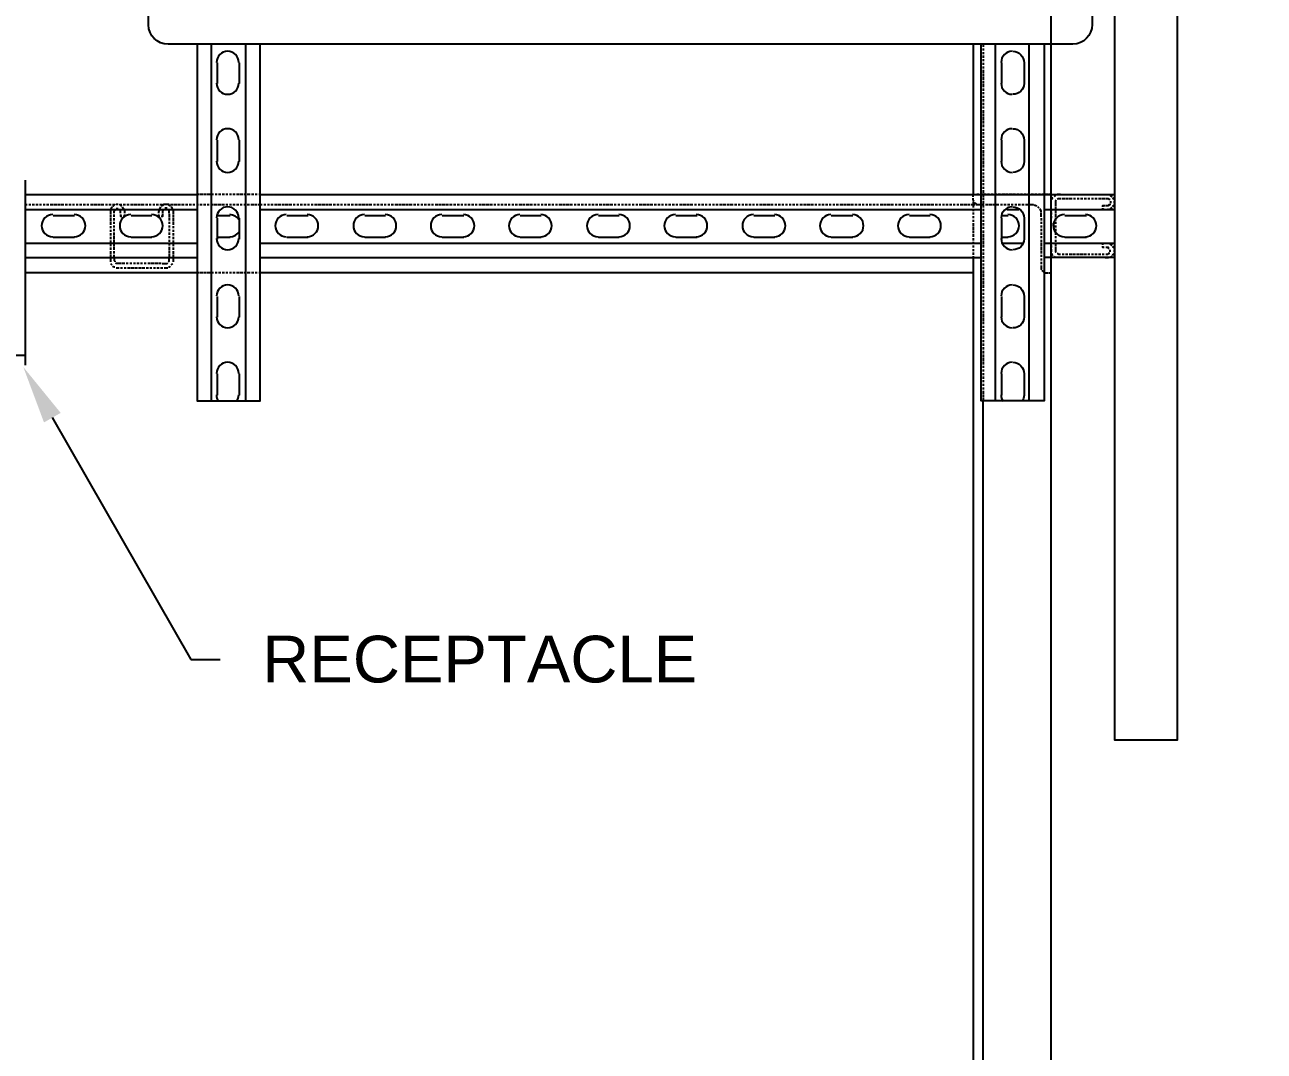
# Model space of a CAD drawing. Header units: feet. Extents: x -4 to 2246, y -9 to 1440.
# Drawn here: x 2066.517 to 2071.13, y 1379.759 to 1383.58 of the extents above; entities that cross this region are included whole.
import ezdxf
from ezdxf import colors
from ezdxf.entities.mleader import LeaderData, LeaderLine
from ezdxf.math import Vec2, Vec3

# ---------------------------------------------------------------- set-up
doc = ezdxf.new("R2010")
doc.units = ezdxf.units.FT
doc.header["$MEASUREMENT"] = 0
for name, color, linetype in [('G-ANNO-TEXT', 1, 'Continuous'), ('PDF8_LP_OBJ-Hidden', 7, 'Continuous'), ('PDF8_LP_OBJ-Misc', 7, 'Continuous')]:
    doc.layers.add(name, color=color, linetype=linetype)
doc.styles.add('NEI-A', font='arial.ttf')

# ---------------------------------------------------------------- blocks, each defined once
blk = doc.blocks.new('Equipment Callout Arrowhead .75')
at = {"color": 0}
blk.add_ellipse((-0.248, 0), major_axis=(0.743, 0), ratio=0.350959, start_param=-0.80282, end_param=3.944413, dxfattribs=at)

msp = doc.modelspace()

# ---------------------------------------------------------------- linework, layer by layer
at = {"layer": 'PDF8_LP_OBJ-Hidden', "lineweight": 25}
for points in [[(2070.084487, 1383.508006), (2070.084487, 1383.497338)], [(2070.084487, 1383.492003), (2070.084487, 1383.484002)], [(2070.084487, 1383.478668), (2070.084487, 1383.470666)], [(2070.084487, 1383.465332), (2070.084487, 1383.45733)], [(2070.084487, 1383.451996), (2070.084487, 1383.443994)], [(2070.084487, 1383.43866), (2070.084487, 1383.430659)], [(2070.084487, 1383.425324), (2070.084487, 1383.417323)], [(2070.084487, 1383.411988), (2070.084487, 1383.40132)], [(2070.084487, 1383.398653), (2070.084487, 1383.387984)], [(2070.084487, 1383.385317), (2070.084487, 1383.374648)], [(2070.084487, 1383.371981), (2070.084487, 1383.361312)], [(2070.084487, 1383.358645), (2070.084487, 1383.347977)], [(2070.084487, 1383.342642), (2070.084487, 1383.334641)], [(2070.084487, 1383.329306), (2070.084487, 1383.321305)], [(2070.084487, 1383.315971), (2070.084487, 1383.307969)], [(2070.084487, 1383.302635), (2070.084487, 1383.294633)], [(2070.084487, 1383.289299), (2070.084487, 1383.281297)], [(2070.084487, 1383.275963), (2070.084487, 1383.267962)], [(2070.084487, 1383.262627), (2070.084487, 1383.251959)], [(2070.084487, 1383.249292), (2070.084487, 1383.238623)], [(2070.084487, 1383.235956), (2070.084487, 1383.225287)], [(2070.084487, 1383.22262), (2070.084487, 1383.211951)], [(2070.084487, 1383.209284), (2070.084487, 1383.198615)], [(2070.084487, 1383.193281), (2070.084487, 1383.18528)], [(2070.084487, 1383.179945), (2070.084487, 1383.171944)], [(2070.084487, 1383.166609), (2070.084487, 1383.158608)], [(2070.084487, 1383.153274), (2070.084487, 1383.145272)], [(2070.084487, 1383.139938), (2070.084487, 1383.131936)], [(2070.084487, 1383.126602), (2070.084487, 1383.118601)], [(2070.084487, 1383.113266), (2070.084487, 1383.102598)], [(2070.084487, 1383.09993), (2070.084487, 1383.089262)], [(2070.084487, 1383.086595), (2070.084487, 1383.075926)], [(2070.084487, 1383.073259), (2070.084487, 1383.06259)], [(2070.084487, 1383.059923), (2070.084487, 1383.049254)], [(2070.084487, 1383.04392), (2070.084487, 1383.035918)], [(2070.084487, 1383.030584), (2070.084487, 1383.022583)], [(2070.084487, 1383.017248), (2070.084487, 1383.009247)], [(2070.084487, 1383.003913), (2070.084487, 1382.995911)], [(2070.084487, 1382.990577), (2070.084487, 1382.982575)], [(2070.084487, 1382.977241), (2070.084487, 1382.969239)], [(2070.084487, 1382.963905), (2070.084487, 1382.953236)], [(2067.16661, 1382.947902), (2067.158609, 1382.947902)], [(2067.179946, 1382.947902), (2067.169277, 1382.947902)], [(2067.193282, 1382.947902), (2067.182613, 1382.947902)], [(2067.206618, 1382.947902), (2067.195949, 1382.947902)], [(2067.219954, 1382.947902), (2067.211952, 1382.947902)], [(2067.233289, 1382.947902), (2067.225288, 1382.947902)], [(2067.246625, 1382.947902), (2067.238624, 1382.947902)], [(2067.259961, 1382.947902), (2067.25196, 1382.947902)], [(2067.273297, 1382.947902), (2067.265295, 1382.947902)], [(2067.286633, 1382.947902), (2067.278631, 1382.947902)], [(2067.299968, 1382.947902), (2067.291967, 1382.947902)], [(2067.315971, 1382.947902), (2067.305303, 1382.947902)], [(2067.329307, 1382.947902), (2067.318639, 1382.947902)], [(2067.342643, 1382.947902), (2067.331974, 1382.947902)], [(2067.355979, 1382.947902), (2067.34531, 1382.947902)], [(2067.369315, 1382.947902), (2067.361313, 1382.947902)], [(2067.382651, 1382.947902), (2067.374649, 1382.947902)], [(2067.393319, 1382.947902), (2067.387985, 1382.947902)], [(2070.047146, 1382.939901), (2070.047146, 1382.947902), (2070.055148, 1382.947902)], [(2070.047146, 1382.926565), (2070.049814, 1382.923898)], [(2070.047146, 1382.92123), (2070.047146, 1382.913229)], [(2070.049814, 1382.918563), (2070.052481, 1382.915896), (2070.055148, 1382.915896), (2070.057815, 1382.913229)], [(2070.068484, 1382.947902), (2070.060482, 1382.947902)], [(2070.08182, 1382.947902), (2070.073818, 1382.947902)], [(2070.084487, 1382.950569), (2070.084487, 1382.939901)], [(2070.084487, 1382.937233), (2070.084487, 1382.926565)], [(2070.084487, 1382.923898), (2070.084487, 1382.913229)], [(2070.095155, 1382.947902), (2070.087154, 1382.947902)], [(2070.108491, 1382.947902), (2070.10049, 1382.947902)], [(2070.121827, 1382.947902), (2070.113825, 1382.947902)], [(2070.135163, 1382.947902), (2070.127161, 1382.947902)], [(2070.148499, 1382.947902), (2070.140497, 1382.947902)], [(2070.164502, 1382.947902), (2070.153833, 1382.947902)], [(2070.177837, 1382.947902), (2070.167169, 1382.947902)], [(2070.191173, 1382.947902), (2070.180505, 1382.947902)], [(2070.204509, 1382.947902), (2070.19384, 1382.947902)], [(2070.217845, 1382.947902), (2070.209843, 1382.947902)], [(2070.231181, 1382.947902), (2070.223179, 1382.947902)], [(2070.244516, 1382.947902), (2070.236515, 1382.947902)], [(2070.257852, 1382.947902), (2070.249851, 1382.947902)], [(2070.271188, 1382.947902), (2070.263187, 1382.947902)], [(2070.284524, 1382.947902), (2070.276522, 1382.947902)], [(2070.29786, 1382.947902), (2070.289858, 1382.947902)], [(2070.313863, 1382.947902), (2070.303194, 1382.947902)], [(2070.327199, 1382.947902), (2070.31653, 1382.947902)], [(2070.337867, 1382.939901), (2070.337867, 1382.947902), (2070.329866, 1382.947902)], [(2070.337867, 1382.913229), (2070.337867, 1382.934566)], [(2070.343202, 1382.937233), (2070.340534, 1382.934566), (2070.340534, 1382.929232)], [(2070.35387, 1382.945235), (2070.351203, 1382.942568), (2070.348536, 1382.939901)], [(2070.356537, 1382.926565), (2070.35387, 1382.923898), (2070.35387, 1382.905228)], [(2070.37254, 1382.947902), (2070.359204, 1382.947902)], [(2070.375207, 1382.931899), (2070.361872, 1382.931899), (2070.359204, 1382.929232)], [(2070.375207, 1382.947902), (2070.385876, 1382.947902)], [(2070.388543, 1382.931899), (2070.377875, 1382.931899)], [(2070.388543, 1382.947902), (2070.399212, 1382.947902)], [(2070.401879, 1382.931899), (2070.39121, 1382.931899)], [(2070.404546, 1382.947902), (2070.412548, 1382.947902)], [(2070.415215, 1382.931899), (2070.404546, 1382.931899)], [(2070.417882, 1382.947902), (2070.425884, 1382.947902)], [(2070.428551, 1382.931899), (2070.420549, 1382.931899)], [(2070.431218, 1382.947902), (2070.439219, 1382.947902)], [(2070.441887, 1382.931899), (2070.433885, 1382.931899)], [(2070.444554, 1382.947902), (2070.452555, 1382.947902)], [(2070.455222, 1382.931899), (2070.447221, 1382.931899)], [(2070.45789, 1382.947902), (2070.465891, 1382.947902)], [(2070.468558, 1382.931899), (2070.460557, 1382.931899)], [(2070.471225, 1382.947902), (2070.479227, 1382.947902)], [(2070.481894, 1382.931899), (2070.473893, 1382.931899)], [(2070.484561, 1382.947902), (2070.492563, 1382.947902)], [(2070.49523, 1382.931899), (2070.487228, 1382.931899)], [(2070.497897, 1382.947902), (2070.508566, 1382.947902)], [(2070.508566, 1382.931899), (2070.500564, 1382.931899)], [(2070.511233, 1382.947902), (2070.521901, 1382.947902)], [(2070.524569, 1382.931899), (2070.5139, 1382.931899)], [(2070.524569, 1382.947902), (2070.535237, 1382.947902)], [(2070.537904, 1382.931899), (2070.527236, 1382.931899)], [(2070.537904, 1382.947902), (2070.55124, 1382.947902), (2070.55124, 1382.945235)], [(2070.556575, 1382.929232), (2070.553907, 1382.929232), (2070.55124, 1382.931899), (2070.540572, 1382.931899)], [(2070.540572, 1382.907895), (2070.55124, 1382.907895), (2070.553907, 1382.910562), (2070.556575, 1382.910562), (2070.556575, 1382.913229)], [(2070.564576, 1382.939901), (2070.559242, 1382.942568), (2070.556575, 1382.945235)], [(2070.559242, 1382.915896), (2070.559242, 1382.923898)], [(2070.572578, 1382.929232), (2070.56991, 1382.931899), (2070.567243, 1382.937233)], [(2070.572578, 1382.915896), (2070.572578, 1382.923898)], [(2066.51849, 1382.910562), (2066.526491, 1382.910562)], [(2066.531826, 1382.910562), (2066.539827, 1382.910562)], [(2066.545161, 1382.910562), (2066.553163, 1382.910562)], [(2066.558497, 1382.910562), (2066.566499, 1382.910562)], [(2066.571833, 1382.910562), (2066.579834, 1382.910562)], [(2066.585169, 1382.910562), (2066.59317, 1382.910562)], [(2066.598505, 1382.910562), (2066.606506, 1382.910562)], [(2066.61184, 1382.910562), (2066.622509, 1382.910562)], [(2066.625176, 1382.910562), (2066.635845, 1382.910562)], [(2066.638512, 1382.910562), (2066.649181, 1382.910562)], [(2066.651848, 1382.910562), (2066.662517, 1382.910562)], [(2066.667851, 1382.910562), (2066.675852, 1382.910562)], [(2066.681187, 1382.910562), (2066.689188, 1382.910562)], [(2066.694522, 1382.910562), (2066.702524, 1382.910562)], [(2066.707858, 1382.910562), (2066.71586, 1382.910562)], [(2066.721194, 1382.910562), (2066.729196, 1382.910562)], [(2066.73453, 1382.910562), (2066.742531, 1382.910562)], [(2066.747866, 1382.910562), (2066.755867, 1382.910562)], [(2066.761202, 1382.910562), (2066.77187, 1382.910562)], [(2066.774537, 1382.910562), (2066.785206, 1382.910562)], [(2066.787873, 1382.910562), (2066.798542, 1382.910562)], [(2066.801209, 1382.910562), (2066.811878, 1382.910562)], [(2066.817212, 1382.910562), (2066.825213, 1382.910562)], [(2066.830548, 1382.910562), (2066.838549, 1382.910562)], [(2066.841216, 1382.90256), (2066.838549, 1382.897226), (2066.835882, 1382.894559)], [(2066.835882, 1382.889225), (2066.835882, 1382.875889)], [(2066.835882, 1382.873222), (2066.835882, 1382.862553)], [(2066.843884, 1382.910562), (2066.851885, 1382.910562), (2066.846551, 1382.905228), (2066.843884, 1382.905228)], [(2066.849218, 1382.878556), (2066.849218, 1382.886557), (2066.851885, 1382.889225), (2066.851885, 1382.891892), (2066.854552, 1382.891892)], [(2066.849218, 1382.86522), (2066.849218, 1382.873222)], [(2066.865221, 1382.910562), (2066.857219, 1382.910562)], [(2066.865221, 1382.894559), (2066.857219, 1382.894559)], [(2066.878557, 1382.905228), (2066.873222, 1382.907895), (2066.870555, 1382.910562), (2066.878557, 1382.910562)], [(2066.873222, 1382.878556), (2066.873222, 1382.889225), (2066.870555, 1382.891892)], [(2066.873222, 1382.873222), (2066.873222, 1382.867887), (2066.878557, 1382.867887)], [(2066.886558, 1382.894559), (2066.883891, 1382.897226), (2066.881224, 1382.90256)], [(2066.883891, 1382.910562), (2066.891893, 1382.910562)], [(2066.883891, 1382.867887), (2066.889225, 1382.867887), (2066.889225, 1382.873222)], [(2066.889225, 1382.878556), (2066.889225, 1382.889225)], [(2066.897227, 1382.910562), (2066.905228, 1382.910562)], [(2066.910563, 1382.910562), (2066.921231, 1382.910562)], [(2066.923898, 1382.910562), (2066.934567, 1382.910562)], [(2066.937234, 1382.910562), (2066.947903, 1382.910562)], [(2066.95057, 1382.910562), (2066.961239, 1382.910562)], [(2066.966573, 1382.910562), (2066.974575, 1382.910562)], [(2066.979909, 1382.910562), (2066.98791, 1382.910562)], [(2066.993245, 1382.910562), (2067.001246, 1382.910562)], [(2067.006581, 1382.910562), (2067.014582, 1382.910562)], [(2067.017249, 1382.889225), (2067.014582, 1382.88389), (2067.014582, 1382.878556)], [(2067.014582, 1382.873222), (2067.014582, 1382.867887), (2067.019916, 1382.867887)], [(2067.022584, 1382.90256), (2067.019916, 1382.897226), (2067.017249, 1382.894559)], [(2067.019916, 1382.910562), (2067.027918, 1382.910562)], [(2067.054589, 1382.910562), (2067.033252, 1382.910562), (2067.030585, 1382.907895), (2067.025251, 1382.905228)], [(2067.025251, 1382.867887), (2067.030585, 1382.867887), (2067.030585, 1382.875889)], [(2067.030585, 1382.878556), (2067.030585, 1382.889225), (2067.033252, 1382.891892), (2067.033252, 1382.894559)], [(2067.046588, 1382.897226), (2067.038586, 1382.897226)], [(2067.059924, 1382.905228), (2067.054589, 1382.907895), (2067.051922, 1382.910562)], [(2067.054589, 1382.878556), (2067.054589, 1382.889225), (2067.051922, 1382.891892), (2067.051922, 1382.894559)], [(2067.054589, 1382.875889), (2067.054589, 1382.86522)], [(2067.059924, 1382.910562), (2067.070592, 1382.910562)], [(2067.067925, 1382.894559), (2067.065258, 1382.897226), (2067.062591, 1382.90256)], [(2067.070592, 1382.875889), (2067.070592, 1382.889225), (2067.067925, 1382.889225)], [(2067.070592, 1382.862553), (2067.070592, 1382.873222)], [(2067.07326, 1382.910562), (2067.083928, 1382.910562)], [(2067.086595, 1382.910562), (2067.097264, 1382.910562)], [(2067.099931, 1382.910562), (2067.1106, 1382.910562)], [(2067.115934, 1382.910562), (2067.123936, 1382.910562)], [(2067.12927, 1382.910562), (2067.137272, 1382.910562)], [(2067.142606, 1382.910562), (2067.150607, 1382.910562)], [(2067.155942, 1382.910562), (2067.163943, 1382.910562)], [(2067.169277, 1382.910562), (2067.177279, 1382.910562)], [(2067.182613, 1382.910562), (2067.190615, 1382.910562)], [(2067.195949, 1382.910562), (2067.203951, 1382.910562)], [(2067.209285, 1382.910562), (2067.219954, 1382.910562)], [(2067.222621, 1382.910562), (2067.233289, 1382.910562)], [(2067.235957, 1382.910562), (2067.246625, 1382.910562)], [(2067.249292, 1382.910562), (2067.259961, 1382.910562)], [(2067.265295, 1382.910562), (2067.273297, 1382.910562)], [(2067.278631, 1382.910562), (2067.286633, 1382.910562)], [(2067.291967, 1382.910562), (2067.299968, 1382.910562)], [(2067.305303, 1382.910562), (2067.313304, 1382.910562)], [(2067.318639, 1382.910562), (2067.32664, 1382.910562)], [(2067.331974, 1382.910562), (2067.339976, 1382.910562)], [(2067.34531, 1382.910562), (2067.353312, 1382.910562)], [(2067.358646, 1382.910562), (2067.369315, 1382.910562)], [(2067.371982, 1382.910562), (2067.382651, 1382.910562)], [(2067.385318, 1382.910562), (2067.401321, 1382.910562)], [(2067.406655, 1382.910562), (2067.414656, 1382.910562)], [(2067.419991, 1382.910562), (2067.427992, 1382.910562)], [(2067.433327, 1382.910562), (2067.441328, 1382.910562)], [(2067.446662, 1382.910562), (2067.457331, 1382.910562)], [(2067.459998, 1382.910562), (2067.470667, 1382.910562)], [(2067.473334, 1382.910562), (2067.484003, 1382.910562)], [(2067.48667, 1382.910562), (2067.497339, 1382.910562)], [(2067.500006, 1382.910562), (2067.510674, 1382.910562)], [(2067.516009, 1382.910562), (2067.52401, 1382.910562)], [(2067.529344, 1382.910562), (2067.537346, 1382.910562)], [(2067.54268, 1382.910562), (2067.550682, 1382.910562)], [(2067.556016, 1382.910562), (2067.564018, 1382.910562)], [(2067.569352, 1382.910562), (2067.577353, 1382.910562)], [(2067.582688, 1382.910562), (2067.590689, 1382.910562)], [(2067.596024, 1382.910562), (2067.606692, 1382.910562)], [(2067.609359, 1382.910562), (2067.620028, 1382.910562)], [(2067.622695, 1382.910562), (2067.633364, 1382.910562)], [(2067.636031, 1382.910562), (2067.6467, 1382.910562)], [(2067.649367, 1382.910562), (2067.660035, 1382.910562)], [(2067.66537, 1382.910562), (2067.673371, 1382.910562)], [(2067.678706, 1382.910562), (2067.686707, 1382.910562)], [(2067.692041, 1382.910562), (2067.700043, 1382.910562)], [(2067.705377, 1382.910562), (2067.713379, 1382.910562)], [(2067.718713, 1382.910562), (2067.726715, 1382.910562)], [(2067.732049, 1382.910562), (2067.74005, 1382.910562)], [(2067.745385, 1382.910562), (2067.756053, 1382.910562)], [(2067.758721, 1382.910562), (2067.769389, 1382.910562)], [(2067.772056, 1382.910562), (2067.782725, 1382.910562)], [(2067.785392, 1382.910562), (2067.796061, 1382.910562)], [(2067.798728, 1382.910562), (2067.809397, 1382.910562)], [(2067.814731, 1382.910562), (2067.822732, 1382.910562)], [(2067.828067, 1382.910562), (2067.836068, 1382.910562)], [(2067.841403, 1382.910562), (2067.849404, 1382.910562)], [(2067.854738, 1382.910562), (2067.86274, 1382.910562)], [(2067.868074, 1382.910562), (2067.876076, 1382.910562)], [(2067.88141, 1382.910562), (2067.889412, 1382.910562)], [(2067.894746, 1382.910562), (2067.905414, 1382.910562)], [(2067.908082, 1382.910562), (2067.91875, 1382.910562)], [(2067.921417, 1382.910562), (2067.932086, 1382.910562)], [(2067.934753, 1382.910562), (2067.945422, 1382.910562)], [(2067.948089, 1382.910562), (2067.958758, 1382.910562)], [(2067.964092, 1382.910562), (2067.972094, 1382.910562)], [(2067.977428, 1382.910562), (2067.985429, 1382.910562)], [(2067.990764, 1382.910562), (2067.998765, 1382.910562)], [(2068.0041, 1382.910562), (2068.012101, 1382.910562)], [(2068.017435, 1382.910562), (2068.025437, 1382.910562)], [(2068.030771, 1382.910562), (2068.038773, 1382.910562)], [(2068.044107, 1382.910562), (2068.054776, 1382.910562)], [(2068.057443, 1382.910562), (2068.068111, 1382.910562)], [(2068.070779, 1382.910562), (2068.081447, 1382.910562)], [(2068.084114, 1382.910562), (2068.094783, 1382.910562)], [(2068.09745, 1382.910562), (2068.108119, 1382.910562)], [(2068.113453, 1382.910562), (2068.121455, 1382.910562)], [(2068.126789, 1382.910562), (2068.134791, 1382.910562)], [(2068.140125, 1382.910562), (2068.148126, 1382.910562)], [(2068.153461, 1382.910562), (2068.161462, 1382.910562)], [(2068.166796, 1382.910562), (2068.174798, 1382.910562)], [(2068.180132, 1382.910562), (2068.188134, 1382.910562)], [(2068.193468, 1382.910562), (2068.20147, 1382.910562)], [(2068.206804, 1382.910562), (2068.217473, 1382.910562)], [(2068.22014, 1382.910562), (2068.230808, 1382.910562)], [(2068.233476, 1382.910562), (2068.244144, 1382.910562)], [(2068.246811, 1382.910562), (2068.25748, 1382.910562)], [(2068.262814, 1382.910562), (2068.270816, 1382.910562)], [(2068.27615, 1382.910562), (2068.284152, 1382.910562)], [(2068.289486, 1382.910562), (2068.297487, 1382.910562)], [(2068.302822, 1382.910562), (2068.310823, 1382.910562)], [(2068.316158, 1382.910562), (2068.324159, 1382.910562)], [(2068.329493, 1382.910562), (2068.337495, 1382.910562)], [(2068.342829, 1382.910562), (2068.350831, 1382.910562)], [(2068.356165, 1382.910562), (2068.366834, 1382.910562)], [(2068.369501, 1382.910562), (2068.38017, 1382.910562)], [(2068.382837, 1382.910562), (2068.393505, 1382.910562)], [(2068.396172, 1382.910562), (2068.406841, 1382.910562)], [(2068.412175, 1382.910562), (2068.420177, 1382.910562)], [(2068.425511, 1382.910562), (2068.433513, 1382.910562)], [(2068.438847, 1382.910562), (2068.446849, 1382.910562)], [(2068.452183, 1382.910562), (2068.460184, 1382.910562)], [(2068.465519, 1382.910562), (2068.47352, 1382.910562)], [(2068.478855, 1382.910562), (2068.486856, 1382.910562)], [(2068.49219, 1382.910562), (2068.500192, 1382.910562)], [(2068.505526, 1382.910562), (2068.516195, 1382.910562)], [(2068.518862, 1382.910562), (2068.529531, 1382.910562)], [(2068.532198, 1382.910562), (2068.542866, 1382.910562)], [(2068.545534, 1382.910562), (2068.556202, 1382.910562)], [(2068.561537, 1382.910562), (2068.569538, 1382.910562)], [(2068.574872, 1382.910562), (2068.582874, 1382.910562)], [(2068.588208, 1382.910562), (2068.59621, 1382.910562)], [(2068.601544, 1382.910562), (2068.609546, 1382.910562)], [(2068.61488, 1382.910562), (2068.622881, 1382.910562)], [(2068.628216, 1382.910562), (2068.636217, 1382.910562)], [(2068.641551, 1382.910562), (2068.649553, 1382.910562)], [(2068.654887, 1382.910562), (2068.665556, 1382.910562)], [(2068.668223, 1382.910562), (2068.678892, 1382.910562)], [(2068.681559, 1382.910562), (2068.692228, 1382.910562)], [(2068.694895, 1382.910562), (2068.705563, 1382.910562)], [(2068.710898, 1382.910562), (2068.718899, 1382.910562)], [(2068.724234, 1382.910562), (2068.732235, 1382.910562)], [(2068.737569, 1382.910562), (2068.745571, 1382.910562)], [(2068.750905, 1382.910562), (2068.758907, 1382.910562)], [(2068.764241, 1382.910562), (2068.772242, 1382.910562)], [(2068.777577, 1382.910562), (2068.785578, 1382.910562)], [(2068.790913, 1382.910562), (2068.798914, 1382.910562)], [(2068.804248, 1382.910562), (2068.814917, 1382.910562)], [(2068.817584, 1382.910562), (2068.828253, 1382.910562)], [(2068.83092, 1382.910562), (2068.841589, 1382.910562)], [(2068.844256, 1382.910562), (2068.854925, 1382.910562)], [(2068.860259, 1382.910562), (2068.86826, 1382.910562)], [(2068.873595, 1382.910562), (2068.881596, 1382.910562)], [(2068.88693, 1382.910562), (2068.894932, 1382.910562)], [(2068.900266, 1382.910562), (2068.908268, 1382.910562)], [(2068.913602, 1382.910562), (2068.921604, 1382.910562)], [(2068.926938, 1382.910562), (2068.934939, 1382.910562)], [(2068.940274, 1382.910562), (2068.948275, 1382.910562)], [(2068.95361, 1382.910562), (2068.964278, 1382.910562)], [(2068.966945, 1382.910562), (2068.977614, 1382.910562)], [(2068.980281, 1382.910562), (2068.99095, 1382.910562)], [(2068.993617, 1382.910562), (2069.004286, 1382.910562)], [(2069.00962, 1382.910562), (2069.017621, 1382.910562)], [(2069.022956, 1382.910562), (2069.030957, 1382.910562)], [(2069.036292, 1382.910562), (2069.044293, 1382.910562)], [(2069.049627, 1382.910562), (2069.057629, 1382.910562)], [(2069.062963, 1382.910562), (2069.070965, 1382.910562)], [(2069.076299, 1382.910562), (2069.084301, 1382.910562)], [(2069.089635, 1382.910562), (2069.097636, 1382.910562)], [(2069.102971, 1382.910562), (2069.113639, 1382.910562)], [(2069.116307, 1382.910562), (2069.126975, 1382.910562)], [(2069.129642, 1382.910562), (2069.140311, 1382.910562)], [(2069.142978, 1382.910562), (2069.153647, 1382.910562)], [(2069.158981, 1382.910562), (2069.166983, 1382.910562)], [(2069.172317, 1382.910562), (2069.180318, 1382.910562)], [(2069.185653, 1382.910562), (2069.193654, 1382.910562)], [(2069.198989, 1382.910562), (2069.20699, 1382.910562)], [(2069.212324, 1382.910562), (2069.220326, 1382.910562)], [(2069.22566, 1382.910562), (2069.233662, 1382.910562)], [(2069.238996, 1382.910562), (2069.246997, 1382.910562)], [(2069.252332, 1382.910562), (2069.263, 1382.910562)], [(2069.265668, 1382.910562), (2069.276336, 1382.910562)], [(2069.279003, 1382.910562), (2069.289672, 1382.910562)], [(2069.292339, 1382.910562), (2069.303008, 1382.910562)], [(2069.308342, 1382.910562), (2069.316344, 1382.910562)], [(2069.321678, 1382.910562), (2069.32968, 1382.910562)], [(2069.335014, 1382.910562), (2069.343015, 1382.910562)], [(2069.34835, 1382.910562), (2069.356351, 1382.910562)], [(2069.361686, 1382.910562), (2069.369687, 1382.910562)], [(2069.375021, 1382.910562), (2069.383023, 1382.910562)], [(2069.388357, 1382.910562), (2069.396359, 1382.910562)], [(2069.401693, 1382.910562), (2069.412362, 1382.910562)], [(2069.415029, 1382.910562), (2069.425697, 1382.910562)], [(2069.428365, 1382.910562), (2069.439033, 1382.910562)], [(2069.4417, 1382.910562), (2069.452369, 1382.910562)], [(2069.457703, 1382.910562), (2069.465705, 1382.910562)], [(2069.471039, 1382.910562), (2069.479041, 1382.910562)], [(2069.484375, 1382.910562), (2069.492376, 1382.910562)], [(2069.497711, 1382.910562), (2069.505712, 1382.910562)], [(2069.511047, 1382.910562), (2069.519048, 1382.910562)], [(2069.524382, 1382.910562), (2069.532384, 1382.910562)], [(2069.537718, 1382.910562), (2069.54572, 1382.910562)], [(2069.551054, 1382.910562), (2069.561723, 1382.910562)], [(2069.56439, 1382.910562), (2069.575059, 1382.910562)], [(2069.577726, 1382.910562), (2069.588394, 1382.910562)], [(2069.591062, 1382.910562), (2069.60173, 1382.910562)], [(2069.607065, 1382.910562), (2069.615066, 1382.910562)], [(2069.6204, 1382.910562), (2069.628402, 1382.910562)], [(2069.633736, 1382.910562), (2069.641738, 1382.910562)], [(2069.647072, 1382.910562), (2069.655073, 1382.910562)], [(2069.660408, 1382.910562), (2069.668409, 1382.910562)], [(2069.673744, 1382.910562), (2069.681745, 1382.910562)], [(2069.687079, 1382.910562), (2069.695081, 1382.910562)], [(2069.700415, 1382.910562), (2069.711084, 1382.910562)], [(2069.713751, 1382.910562), (2069.72442, 1382.910562)], [(2069.727087, 1382.910562), (2069.737756, 1382.910562)], [(2069.740423, 1382.910562), (2069.751091, 1382.910562)], [(2069.756426, 1382.910562), (2069.764427, 1382.910562)], [(2069.769761, 1382.910562), (2069.777763, 1382.910562)], [(2069.783097, 1382.910562), (2069.791099, 1382.910562)], [(2069.796433, 1382.910562), (2069.804435, 1382.910562)], [(2069.809769, 1382.910562), (2069.81777, 1382.910562)], [(2069.823105, 1382.910562), (2069.831106, 1382.910562)], [(2069.836441, 1382.910562), (2069.844442, 1382.910562)], [(2069.849776, 1382.910562), (2069.860445, 1382.910562)], [(2069.863112, 1382.910562), (2069.873781, 1382.910562)], [(2069.876448, 1382.910562), (2069.887117, 1382.910562)], [(2069.889784, 1382.910562), (2069.900452, 1382.910562)], [(2069.905787, 1382.910562), (2069.913788, 1382.910562)], [(2069.919123, 1382.910562), (2069.927124, 1382.910562)], [(2069.932458, 1382.910562), (2069.94046, 1382.910562)], [(2069.945794, 1382.910562), (2069.953796, 1382.910562)], [(2069.95913, 1382.910562), (2069.967132, 1382.910562)], [(2069.972466, 1382.910562), (2069.980467, 1382.910562)], [(2069.985802, 1382.910562), (2069.993803, 1382.910562)], [(2069.999137, 1382.910562), (2070.009806, 1382.910562)], [(2070.012473, 1382.910562), (2070.023142, 1382.910562)], [(2070.025809, 1382.910562), (2070.036478, 1382.910562)], [(2070.039145, 1382.910562), (2070.055148, 1382.910562)], [(2070.047146, 1382.907895), (2070.047146, 1382.899893)], [(2070.047146, 1382.894559), (2070.047146, 1382.886557)], [(2070.047146, 1382.881223), (2070.047146, 1382.873222)], [(2070.047146, 1382.867887), (2070.047146, 1382.859886)], [(2070.057815, 1382.910562), (2070.073818, 1382.910562)], [(2070.079152, 1382.910562), (2070.087154, 1382.910562)], [(2070.084487, 1382.910562), (2070.084487, 1382.899893)], [(2070.084487, 1382.894559), (2070.084487, 1382.886557)], [(2070.084487, 1382.881223), (2070.084487, 1382.873222)], [(2070.084487, 1382.867887), (2070.084487, 1382.859886)], [(2070.092488, 1382.910562), (2070.103157, 1382.910562)], [(2070.105824, 1382.910562), (2070.116493, 1382.910562)], [(2070.11916, 1382.910562), (2070.129828, 1382.910562)], [(2070.132496, 1382.910562), (2070.143164, 1382.910562)], [(2070.148499, 1382.910562), (2070.1565, 1382.910562)], [(2070.161834, 1382.910562), (2070.169836, 1382.910562)], [(2070.17517, 1382.910562), (2070.183172, 1382.910562)], [(2070.188506, 1382.910562), (2070.196508, 1382.910562)], [(2070.201842, 1382.910562), (2070.209843, 1382.910562)], [(2070.215178, 1382.910562), (2070.223179, 1382.910562)], [(2070.228514, 1382.910562), (2070.236515, 1382.910562)], [(2070.241849, 1382.910562), (2070.252518, 1382.910562)], [(2070.255185, 1382.910562), (2070.271188, 1382.910562)], [(2070.284524, 1382.905228), (2070.276522, 1382.907895), (2070.276522, 1382.910562)], [(2070.292525, 1382.897226), (2070.287191, 1382.90256)], [(2070.300527, 1382.88389), (2070.300527, 1382.886557), (2070.29786, 1382.891892), (2070.295193, 1382.894559)], [(2070.300527, 1382.86522), (2070.300527, 1382.881223)], [(2070.337867, 1382.899893), (2070.337867, 1382.907895)], [(2070.337867, 1382.894559), (2070.337867, 1382.886557)], [(2070.337867, 1382.881223), (2070.337867, 1382.873222)], [(2070.337867, 1382.867887), (2070.337867, 1382.859886)], [(2070.35387, 1382.90256), (2070.35387, 1382.891892)], [(2070.35387, 1382.889225), (2070.35387, 1382.878556)], [(2070.35387, 1382.875889), (2070.35387, 1382.86522)], [(2070.529903, 1382.90256), (2070.529903, 1382.907895), (2070.537904, 1382.907895)], [(2070.535237, 1382.891892), (2070.529903, 1382.891892), (2070.529903, 1382.897226)], [(2070.540572, 1382.891892), (2070.545906, 1382.891892), (2070.55124, 1382.894559)], [(2070.556575, 1382.894559), (2070.559242, 1382.897226), (2070.564576, 1382.899893)], [(2070.567243, 1382.90256), (2070.56991, 1382.907895), (2070.572578, 1382.910562)], [(2066.835882, 1382.859886), (2066.835882, 1382.849217)], [(2066.835882, 1382.84655), (2066.835882, 1382.835881)], [(2066.835882, 1382.830547), (2066.835882, 1382.822545)], [(2066.849218, 1382.851884), (2066.849218, 1382.859886)], [(2066.849218, 1382.838548), (2066.849218, 1382.84655)], [(2066.849218, 1382.825213), (2066.849218, 1382.833214)], [(2067.054589, 1382.862553), (2067.054589, 1382.851884)], [(2067.054589, 1382.84655), (2067.054589, 1382.838548)], [(2067.054589, 1382.833214), (2067.054589, 1382.825213)], [(2067.070592, 1382.849217), (2067.070592, 1382.859886)], [(2067.070592, 1382.835881), (2067.070592, 1382.84655)], [(2067.070592, 1382.822545), (2067.070592, 1382.830547)], [(2070.047146, 1382.854551), (2070.047146, 1382.84655)], [(2070.047146, 1382.841216), (2070.047146, 1382.830547)], [(2070.047146, 1382.82788), (2070.047146, 1382.817211)], [(2070.084487, 1382.854551), (2070.084487, 1382.84655)], [(2070.084487, 1382.841216), (2070.084487, 1382.833214)], [(2070.084487, 1382.82788), (2070.084487, 1382.819878)], [(2070.300527, 1382.859886), (2070.300527, 1382.851884)], [(2070.300527, 1382.84655), (2070.300527, 1382.838548)], [(2070.300527, 1382.833214), (2070.300527, 1382.825213)], [(2070.337867, 1382.84655), (2070.337867, 1382.854551)], [(2070.337867, 1382.841216), (2070.337867, 1382.830547)], [(2070.337867, 1382.817211), (2070.337867, 1382.82788)], [(2070.35387, 1382.862553), (2070.35387, 1382.851884)], [(2070.35387, 1382.84655), (2070.35387, 1382.838548)], [(2070.35387, 1382.833214), (2070.35387, 1382.825213)], [(2066.835882, 1382.817211), (2066.835882, 1382.80921)], [(2066.835882, 1382.803875), (2066.835882, 1382.795874)], [(2066.835882, 1382.790539), (2066.835882, 1382.782538)], [(2066.835882, 1382.777204), (2066.835882, 1382.769202)], [(2066.849218, 1382.811877), (2066.849218, 1382.819878)], [(2066.849218, 1382.795874), (2066.849218, 1382.806542)], [(2066.849218, 1382.782538), (2066.849218, 1382.793207)], [(2066.849218, 1382.769202), (2066.849218, 1382.779871)], [(2067.054589, 1382.819878), (2067.054589, 1382.811877)], [(2067.054589, 1382.806542), (2067.054589, 1382.798541)], [(2067.054589, 1382.793207), (2067.054589, 1382.785205)], [(2067.054589, 1382.779871), (2067.054589, 1382.771869)], [(2067.070592, 1382.80921), (2067.070592, 1382.817211)], [(2067.070592, 1382.795874), (2067.070592, 1382.803875)], [(2067.070592, 1382.782538), (2067.070592, 1382.790539)], [(2067.070592, 1382.769202), (2067.070592, 1382.777204)], [(2070.047146, 1382.814544), (2070.047146, 1382.803875)], [(2070.047146, 1382.801208), (2070.047146, 1382.790539)], [(2070.047146, 1382.785205), (2070.047146, 1382.777204)], [(2070.084487, 1382.814544), (2070.084487, 1382.803875)], [(2070.084487, 1382.801208), (2070.084487, 1382.790539)], [(2070.084487, 1382.787872), (2070.084487, 1382.777204)], [(2070.084487, 1382.774537), (2070.084487, 1382.763868)], [(2070.300527, 1382.819878), (2070.300527, 1382.811877)], [(2070.300527, 1382.806542), (2070.300527, 1382.798541)], [(2070.300527, 1382.793207), (2070.300527, 1382.785205)], [(2070.300527, 1382.779871), (2070.300527, 1382.769202)], [(2070.337867, 1382.803875), (2070.337867, 1382.814544)], [(2070.337867, 1382.790539), (2070.337867, 1382.801208)], [(2070.337867, 1382.777204), (2070.337867, 1382.787872)], [(2070.35387, 1382.819878), (2070.35387, 1382.811877)], [(2070.35387, 1382.806542), (2070.35387, 1382.798541)], [(2070.35387, 1382.793207), (2070.35387, 1382.785205)], [(2070.35387, 1382.779871), (2070.35387, 1382.771869)], [(2066.835882, 1382.763868), (2066.835882, 1382.755866)], [(2066.835882, 1382.750532), (2066.835882, 1382.742531)], [(2066.835882, 1382.737196), (2066.835882, 1382.726528)], [(2066.849218, 1382.755866), (2066.849218, 1382.766535)], [(2066.849218, 1382.742531), (2066.849218, 1382.753199)], [(2066.849218, 1382.729195), (2066.849218, 1382.737196)], [(2067.054589, 1382.766535), (2067.054589, 1382.758534)], [(2067.054589, 1382.753199), (2067.054589, 1382.742531)], [(2067.054589, 1382.739863), (2067.054589, 1382.729195)], [(2067.070592, 1382.755866), (2067.070592, 1382.763868)], [(2067.070592, 1382.742531), (2067.070592, 1382.750532)], [(2067.070592, 1382.726528), (2067.070592, 1382.737196)], [(2070.047146, 1382.771869), (2070.047146, 1382.763868)], [(2070.047146, 1382.758534), (2070.047146, 1382.750532)], [(2070.047146, 1382.745198), (2070.047146, 1382.737196)], [(2070.047146, 1382.731862), (2070.047146, 1382.72386)], [(2070.084487, 1382.761201), (2070.084487, 1382.750532)], [(2070.084487, 1382.745198), (2070.084487, 1382.737196)], [(2070.084487, 1382.731862), (2070.084487, 1382.72386)], [(2070.300527, 1382.766535), (2070.300527, 1382.755866)], [(2070.300527, 1382.753199), (2070.300527, 1382.742531)], [(2070.300527, 1382.739863), (2070.300527, 1382.729195)], [(2070.337867, 1382.763868), (2070.337867, 1382.771869)], [(2070.337867, 1382.758534), (2070.337867, 1382.750532)], [(2070.337867, 1382.745198), (2070.337867, 1382.734529)], [(2070.337867, 1382.72386), (2070.337867, 1382.731862)], [(2070.340534, 1382.729195), (2070.340534, 1382.726528), (2070.343202, 1382.721193)], [(2070.35387, 1382.766535), (2070.35387, 1382.755866)], [(2070.35387, 1382.753199), (2070.35387, 1382.734529), (2070.356537, 1382.734529)], [(2070.359204, 1382.729195), (2070.361872, 1382.729195), (2070.364539, 1382.726528), (2070.37254, 1382.726528)], [(2070.529903, 1382.761201), (2070.529903, 1382.766535), (2070.535237, 1382.766535)], [(2070.535237, 1382.750532), (2070.529903, 1382.750532), (2070.529903, 1382.755866)], [(2070.540572, 1382.766535), (2070.55124, 1382.766535)], [(2070.553907, 1382.747865), (2070.55124, 1382.747865), (2070.55124, 1382.750532), (2070.540572, 1382.750532)], [(2070.540572, 1382.726528), (2070.548573, 1382.726528), (2070.55124, 1382.729195), (2070.553907, 1382.729195), (2070.553907, 1382.731862)], [(2070.564576, 1382.758534), (2070.559242, 1382.761201), (2070.556575, 1382.763868)], [(2070.556575, 1382.734529), (2070.556575, 1382.742531)], [(2070.572578, 1382.747865), (2070.56991, 1382.750532), (2070.567243, 1382.755866)], [(2070.567243, 1382.721193), (2070.567243, 1382.72386), (2070.572578, 1382.729195)], [(2070.572578, 1382.734529), (2070.572578, 1382.742531)], [(2066.835882, 1382.72386), (2066.835882, 1382.713192)], [(2066.835882, 1382.710525), (2066.835882, 1382.697189)], [(2066.835882, 1382.691854), (2066.838549, 1382.689187), (2066.841216, 1382.68652)], [(2066.849218, 1382.715859), (2066.849218, 1382.72386)], [(2066.849218, 1382.710525), (2066.849218, 1382.702523), (2066.851885, 1382.699856), (2066.851885, 1382.697189)], [(2066.87589, 1382.691854), (2066.857219, 1382.691854), (2066.857219, 1382.694522)], [(2066.889225, 1382.691854), (2066.878557, 1382.691854)], [(2066.902561, 1382.691854), (2066.89456, 1382.691854)], [(2066.915897, 1382.691854), (2066.907896, 1382.691854)], [(2066.929233, 1382.691854), (2066.921231, 1382.691854)], [(2066.942569, 1382.691854), (2066.934567, 1382.691854)], [(2066.955904, 1382.691854), (2066.947903, 1382.691854)], [(2066.96924, 1382.691854), (2066.961239, 1382.691854)], [(2066.985243, 1382.691854), (2066.974575, 1382.691854)], [(2066.998579, 1382.691854), (2066.98791, 1382.691854)], [(2067.011915, 1382.691854), (2067.001246, 1382.691854)], [(2067.025251, 1382.691854), (2067.014582, 1382.691854)], [(2067.027918, 1382.691854), (2067.046588, 1382.691854), (2067.049255, 1382.694522)], [(2067.051922, 1382.697189), (2067.054589, 1382.699856), (2067.054589, 1382.713192)], [(2067.054589, 1382.726528), (2067.054589, 1382.715859)], [(2067.062591, 1382.68652), (2067.065258, 1382.689187), (2067.067925, 1382.691854)], [(2067.070592, 1382.713192), (2067.070592, 1382.72386)], [(2067.070592, 1382.697189), (2067.070592, 1382.710525)], [(2070.047146, 1382.718526), (2070.047146, 1382.713192)], [(2070.084487, 1382.718526), (2070.084487, 1382.710525)], [(2070.084487, 1382.70519), (2070.084487, 1382.697189)], [(2070.084487, 1382.691854), (2070.084487, 1382.683853)], [(2070.300527, 1382.72386), (2070.300527, 1382.715859)], [(2070.300527, 1382.710525), (2070.300527, 1382.702523)], [(2070.300527, 1382.697189), (2070.300527, 1382.689187)], [(2070.300527, 1382.683853), (2070.300527, 1382.670517), (2070.303194, 1382.670517)], [(2070.337867, 1382.710525), (2070.337867, 1382.718526)], [(2070.337867, 1382.697189), (2070.337867, 1382.70519)], [(2070.337867, 1382.681186), (2070.337867, 1382.691854)], [(2070.348536, 1382.718526), (2070.35387, 1382.713192)], [(2070.37254, 1382.713192), (2070.359204, 1382.713192)], [(2070.385876, 1382.713192), (2070.375207, 1382.713192)], [(2070.377875, 1382.726528), (2070.385876, 1382.726528)], [(2070.399212, 1382.713192), (2070.388543, 1382.713192)], [(2070.39121, 1382.726528), (2070.399212, 1382.726528)], [(2070.404546, 1382.726528), (2070.415215, 1382.726528)], [(2070.412548, 1382.713192), (2070.404546, 1382.713192)], [(2070.417882, 1382.726528), (2070.428551, 1382.726528)], [(2070.425884, 1382.713192), (2070.417882, 1382.713192)], [(2070.431218, 1382.726528), (2070.441887, 1382.726528)], [(2070.439219, 1382.713192), (2070.431218, 1382.713192)], [(2070.444554, 1382.726528), (2070.455222, 1382.726528)], [(2070.452555, 1382.713192), (2070.444554, 1382.713192)], [(2070.45789, 1382.726528), (2070.468558, 1382.726528)], [(2070.465891, 1382.713192), (2070.45789, 1382.713192)], [(2070.479227, 1382.713192), (2070.471225, 1382.713192)], [(2070.473893, 1382.726528), (2070.481894, 1382.726528)], [(2070.492563, 1382.713192), (2070.484561, 1382.713192)], [(2070.487228, 1382.726528), (2070.49523, 1382.726528)], [(2070.508566, 1382.713192), (2070.497897, 1382.713192)], [(2070.500564, 1382.726528), (2070.508566, 1382.726528)], [(2070.521901, 1382.713192), (2070.511233, 1382.713192)], [(2070.5139, 1382.726528), (2070.521901, 1382.726528)], [(2070.535237, 1382.713192), (2070.524569, 1382.713192)], [(2070.527236, 1382.726528), (2070.535237, 1382.726528)], [(2070.537904, 1382.713192), (2070.55124, 1382.713192)], [(2070.556575, 1382.713192), (2070.559242, 1382.715859), (2070.564576, 1382.718526)], [(2066.843884, 1382.681186), (2066.849218, 1382.678519), (2066.851885, 1382.678519)], [(2066.857219, 1382.675851), (2066.867888, 1382.675851)], [(2066.873222, 1382.675851), (2066.881224, 1382.675851)], [(2066.886558, 1382.675851), (2066.89456, 1382.675851)], [(2066.899894, 1382.675851), (2066.910563, 1382.675851)], [(2066.91323, 1382.675851), (2066.923898, 1382.675851)], [(2066.926566, 1382.675851), (2066.937234, 1382.675851)], [(2066.939901, 1382.675851), (2066.95057, 1382.675851)], [(2066.953237, 1382.675851), (2066.963906, 1382.675851)], [(2066.96924, 1382.675851), (2066.977242, 1382.675851)], [(2066.982576, 1382.675851), (2066.990578, 1382.675851)], [(2066.995912, 1382.675851), (2067.003913, 1382.675851)], [(2067.009248, 1382.675851), (2067.017249, 1382.675851)], [(2067.022584, 1382.675851), (2067.030585, 1382.675851)], [(2067.035919, 1382.675851), (2067.049255, 1382.675851)], [(2067.051922, 1382.678519), (2067.057257, 1382.678519), (2067.059924, 1382.681186)], [(2067.16661, 1382.657181), (2067.158609, 1382.657181)], [(2067.179946, 1382.657181), (2067.169277, 1382.657181)], [(2067.193282, 1382.657181), (2067.182613, 1382.657181)], [(2067.206618, 1382.657181), (2067.195949, 1382.657181)], [(2067.219954, 1382.657181), (2067.211952, 1382.657181)], [(2067.233289, 1382.657181), (2067.225288, 1382.657181)], [(2067.246625, 1382.657181), (2067.238624, 1382.657181)], [(2067.259961, 1382.657181), (2067.25196, 1382.657181)], [(2067.273297, 1382.657181), (2067.265295, 1382.657181)], [(2067.286633, 1382.657181), (2067.278631, 1382.657181)], [(2067.299968, 1382.657181), (2067.291967, 1382.657181)], [(2067.315971, 1382.657181), (2067.305303, 1382.657181)], [(2067.329307, 1382.657181), (2067.318639, 1382.657181)], [(2067.342643, 1382.657181), (2067.331974, 1382.657181)], [(2067.355979, 1382.657181), (2067.34531, 1382.657181)], [(2067.369315, 1382.657181), (2067.361313, 1382.657181)], [(2067.382651, 1382.657181), (2067.374649, 1382.657181)], [(2067.393319, 1382.657181), (2067.387985, 1382.657181)], [(2070.084487, 1382.678519), (2070.084487, 1382.670517)], [(2070.084487, 1382.665183), (2070.084487, 1382.654514)], [(2070.084487, 1382.651847), (2070.084487, 1382.641178)], [(2070.084487, 1382.638511), (2070.084487, 1382.627843)], [(2070.303194, 1382.665183), (2070.305861, 1382.662516), (2070.308528, 1382.659849), (2070.311196, 1382.659849)], [(2070.313863, 1382.657181), (2070.327199, 1382.657181)], [(2070.329866, 1382.657181), (2070.337867, 1382.657181), (2070.337867, 1382.665183)], [(2070.337867, 1382.66785), (2070.337867, 1382.678519)], [(2070.084487, 1382.625175), (2070.084487, 1382.614507)], [(2070.084487, 1382.61184), (2070.084487, 1382.601171)], [(2070.084487, 1382.595837), (2070.084487, 1382.587835)], [(2070.084487, 1382.582501), (2070.084487, 1382.574499)], [(2070.084487, 1382.569165), (2070.084487, 1382.561163)], [(2070.084487, 1382.555829), (2070.084487, 1382.547828)], [(2070.084487, 1382.542493), (2070.084487, 1382.534492)], [(2070.084487, 1382.529158), (2070.084487, 1382.521156)], [(2070.084487, 1382.515822), (2070.084487, 1382.505153)], [(2070.084487, 1382.502486), (2070.084487, 1382.491817)], [(2070.084487, 1382.48915), (2070.084487, 1382.478481)], [(2070.084487, 1382.475814), (2070.084487, 1382.465146)], [(2070.084487, 1382.459811), (2070.084487, 1382.45181)], [(2070.084487, 1382.446475), (2070.084487, 1382.438474)], [(2070.084487, 1382.43314), (2070.084487, 1382.425138)], [(2070.084487, 1382.419804), (2070.084487, 1382.411802)], [(2070.084487, 1382.406468), (2070.084487, 1382.398467)], [(2070.084487, 1382.393132), (2070.084487, 1382.385131)], [(2070.084487, 1382.379796), (2070.084487, 1382.371795)], [(2070.084487, 1382.366461), (2070.084487, 1382.355792)], [(2070.084487, 1382.353125), (2070.084487, 1382.342456)], [(2070.084487, 1382.339789), (2070.084487, 1382.32912)], [(2070.084487, 1382.326453), (2070.084487, 1382.315784)], [(2070.084487, 1382.31045), (2070.084487, 1382.302449)], [(2070.084487, 1382.297114), (2070.084487, 1382.289113)], [(2070.084487, 1382.283779), (2070.084487, 1382.275777)], [(2070.084487, 1382.270443), (2070.084487, 1382.262441)], [(2070.084487, 1382.257107), (2070.084487, 1382.249105)], [(2070.084487, 1382.243771), (2070.084487, 1382.23577)], [(2070.084487, 1382.230435), (2070.084487, 1382.222434)], [(2070.084487, 1382.217099), (2070.084487, 1382.206431)], [(2070.084487, 1382.203764), (2070.084487, 1382.193095)], [(2070.084487, 1382.190428), (2070.084487, 1382.179759)]]:
    msp.add_lwpolyline(points, dxfattribs=at)
at = {"layer": 'PDF8_LP_OBJ-Misc', "lineweight": 25}
for points in [[(2070.572578, 1388.74098), (2070.572578, 1380.918191), (2070.807288, 1380.918191), (2070.807288, 1388.74098)], [(2067.158609, 1383.508006), (2067.158609, 1382.179759), (2067.393319, 1382.179759), (2067.393319, 1383.508006)], [(2067.211952, 1382.179759), (2067.211952, 1383.508006)], [(2067.339976, 1382.179759), (2067.339976, 1383.508006)], [(2070.311196, 1383.508006), (2070.311196, 1382.179759), (2070.076485, 1382.179759), (2070.076485, 1383.508006)], [(2070.129828, 1382.179759), (2070.129828, 1383.508006)], [(2070.255185, 1382.179759), (2070.255185, 1383.508006)], [(2067.233289, 1383.43866), (2067.233289, 1383.361312)], [(2067.315971, 1383.361312), (2067.315971, 1383.43866)], [(2070.153833, 1383.361312), (2070.153833, 1383.43866)], [(2067.233289, 1383.150607), (2067.233289, 1383.070592)], [(2067.315971, 1383.070592), (2067.315971, 1383.150607)], [(2070.153833, 1383.070592), (2070.153833, 1383.150607)], [(2066.51849, 1383.001245), (2066.51849, 1382.313117)], [(2066.51849, 1382.947902), (2067.158609, 1382.947902)], [(2066.51849, 1382.891892), (2067.158609, 1382.891892)], [(2066.622509, 1382.870554), (2066.702524, 1382.870554)], [(2066.91323, 1382.870554), (2066.990578, 1382.870554)], [(2067.235957, 1382.870554), (2067.281298, 1382.870554)], [(2067.393319, 1382.891892), (2070.076485, 1382.891892)], [(2067.492004, 1382.870554), (2067.572019, 1382.870554)], [(2067.782725, 1382.870554), (2067.860073, 1382.870554)], [(2068.070779, 1382.870554), (2068.150793, 1382.870554)], [(2068.361499, 1382.870554), (2068.438847, 1382.870554)], [(2068.65222, 1382.870554), (2068.729568, 1382.870554)], [(2068.940274, 1382.870554), (2069.020289, 1382.870554)], [(2069.230995, 1382.870554), (2069.308342, 1382.870554)], [(2069.519048, 1382.870554), (2069.599063, 1382.870554)], [(2069.809769, 1382.870554), (2069.887117, 1382.870554)], [(2070.1565, 1382.870554), (2070.177837, 1382.870554)], [(2070.172503, 1382.891892), (2070.217845, 1382.891892)], [(2070.311196, 1382.891892), (2070.572578, 1382.891892)], [(2070.388543, 1382.870554), (2070.468558, 1382.870554)], [(2067.233289, 1382.859886), (2067.233289, 1382.782538)], [(2067.315971, 1382.782538), (2067.315971, 1382.859886)], [(2070.153833, 1382.782538), (2070.153833, 1382.859886)], [(2066.702524, 1382.787872), (2066.622509, 1382.787872)], [(2066.990578, 1382.787872), (2066.91323, 1382.787872)], [(2067.281298, 1382.787872), (2067.233289, 1382.787872)], [(2067.572019, 1382.787872), (2067.492004, 1382.787872)], [(2067.860073, 1382.787872), (2067.782725, 1382.787872)], [(2068.150793, 1382.787872), (2068.070779, 1382.787872)], [(2068.438847, 1382.787872), (2068.361499, 1382.787872)], [(2068.729568, 1382.787872), (2068.65222, 1382.787872)], [(2069.020289, 1382.787872), (2068.940274, 1382.787872)], [(2069.308342, 1382.787872), (2069.230995, 1382.787872)], [(2069.599063, 1382.787872), (2069.519048, 1382.787872)], [(2069.887117, 1382.787872), (2069.809769, 1382.787872)], [(2070.177837, 1382.787872), (2070.153833, 1382.787872)], [(2070.468558, 1382.787872), (2070.388543, 1382.787872)], [(2066.51849, 1382.766535), (2067.158609, 1382.766535)], [(2067.393319, 1382.766535), (2070.076485, 1382.766535)], [(2070.1565, 1382.766535), (2070.233848, 1382.766535)], [(2070.311196, 1382.766535), (2070.572578, 1382.766535)], [(2066.51849, 1382.713192), (2067.158609, 1382.713192)], [(2070.572578, 1382.713192), (2070.311196, 1382.713192)], [(2067.158609, 1382.657181), (2066.51849, 1382.657181)], [(2070.047146, 1382.657181), (2067.393319, 1382.657181)], [(2067.233289, 1382.569165), (2067.233289, 1382.491817)], [(2067.315971, 1382.491817), (2067.315971, 1382.569165)], [(2070.153833, 1382.491817), (2070.153833, 1382.569165)], [(2066.083742, 1382.350458), (2066.51849, 1382.350458)], [(2067.233289, 1382.281111), (2067.233289, 1382.201096)], [(2067.315971, 1382.201096), (2067.315971, 1382.281111)], [(2070.153833, 1382.201096), (2070.153833, 1382.281111)], [(2070.084487, 1377.733598), (2070.084487, 1382.179759)]]:
    msp.add_lwpolyline(points, dxfattribs=at)
for points in [[(2070.416548, 1387.023327, -0.41421355), (2070.489895, 1386.948647), (2070.489895, 1383.581353, -0.41421355), (2070.417882, 1383.508006), (2067.050589, 1383.508006, -0.41421355), (2066.977242, 1383.58002), (2066.977242, 1386.948647, -0.41421355), (2067.050589, 1387.023327)], [(2067.313304, 1383.439994, 0.41421339), (2067.271963, 1383.481335, 0.41421339), (2067.230622, 1383.439994)], [(2070.195174, 1383.481335, -0.41421339), (2070.236515, 1383.43866), (2070.236515, 1383.361312, -0.41421339), (2070.195174, 1383.321305)], [(2067.230622, 1383.362646, 0.9999997), (2067.313304, 1383.362646)], [(2067.313304, 1383.15194, 0.41421339), (2067.271963, 1383.193281, 0.41421339), (2067.230622, 1383.15194)], [(2070.195174, 1383.193281, -0.41421339), (2070.236515, 1383.150607), (2070.236515, 1383.070592, -0.41421339), (2070.195174, 1383.030584)], [(2067.230622, 1383.071925, 0.9999997), (2067.313304, 1383.071925)], [(2067.313304, 1382.861219, 0.41421339), (2067.271963, 1382.90256, 0.41421339), (2067.230622, 1382.861219)], [(2070.195174, 1382.90256, -0.41421339), (2070.236515, 1382.859886), (2070.236515, 1382.782538, -0.41421339), (2070.195174, 1382.742531)], [(2067.230622, 1382.783872, 0.9999997), (2067.313304, 1382.783872)], [(2067.313304, 1382.570499, 0.41421339), (2067.271963, 1382.61184, 0.41421339), (2067.230622, 1382.570499)], [(2070.195174, 1382.61184, -0.41421339), (2070.236515, 1382.569165), (2070.236515, 1382.491817, -0.41421339), (2070.195174, 1382.45181)], [(2067.230622, 1382.493151, 0.9999997), (2067.313304, 1382.493151)], [(2067.313304, 1382.282445, 0.41421339), (2067.271963, 1382.323786, 0.41421339), (2067.230622, 1382.282445)], [(2070.195174, 1382.323786, -0.41421339), (2070.236515, 1382.281111), (2070.236515, 1382.201096, -0.1541961), (2070.229013, 1382.178681)]]:
    msp.add_lwpolyline(points, format="xyb", dxfattribs=at)
for centre, start, end in [((2070.192507, 1383.439994), 90.000017, 179.999983), ((2070.192507, 1383.362646), 180.000017, 269.999983), ((2070.192507, 1383.15194), 90.000017, 179.999983), ((2070.192507, 1383.071925), 180.000017, 269.999983), ((2066.621175, 1382.831881), 90.208761, 269.791239), ((2066.70119, 1382.831881), 270.208761, 89.791239), ((2066.911896, 1382.831881), 90.208761, 269.791239), ((2066.989244, 1382.831881), 270.208761, 89.791239), ((2067.279965, 1382.831881), 33.250064, 89.791288), ((2067.490671, 1382.831881), 90.208761, 269.791239), ((2067.568018, 1382.831881), 270.208761, 89.791239), ((2067.781391, 1382.831881), 90.208761, 269.791239), ((2067.858739, 1382.831881), 270.208761, 89.791239), ((2068.069445, 1382.831881), 90.208761, 269.791239), ((2068.14946, 1382.831881), 270.208761, 89.791239), ((2068.360166, 1382.831881), 90.208761, 269.791239), ((2068.437514, 1382.831881), 270.208761, 89.791239), ((2068.650887, 1382.831881), 90.208761, 269.791239), ((2068.728234, 1382.831881), 270.208761, 89.791239), ((2068.93894, 1382.831881), 90.208761, 269.791239), ((2069.016288, 1382.831881), 270.208761, 89.791239), ((2069.229661, 1382.831881), 90.208761, 269.791239), ((2069.307009, 1382.831881), 270.208761, 89.791239), ((2069.517715, 1382.831881), 90.208761, 269.791239), ((2069.597729, 1382.831881), 270.208761, 89.791239), ((2069.808435, 1382.831881), 90.208761, 269.791239), ((2069.885783, 1382.831881), 270.208761, 89.791239), ((2070.192507, 1382.861219), 90.000017, 179.999983), ((2070.176504, 1382.831881), 270.208761, 89.791239), ((2070.38721, 1382.831881), 90.208761, 269.791239), ((2070.464557, 1382.831881), 270.208761, 89.791239), ((2067.279965, 1382.83188), 270.208712, 326.749936), ((2070.192507, 1382.783872), 180.000017, 269.999983), ((2070.192507, 1382.570499), 90.000017, 179.999983), ((2070.192507, 1382.493151), 180.000017, 269.999983), ((2070.192507, 1382.282445), 90.000017, 179.999983), ((2067.271963, 1382.20243), 179.999963, 215.062955), ((2067.271963, 1382.20243), 324.937045, 0.000037), ((2070.192507, 1382.20243), 179.999963, 215.062955)]:
    msp.add_arc(centre, 0.041341, start, end, dxfattribs=at)

# ---------------------------------------------------------------- next in the draw order: leaders
at = {"layer": 'G-ANNO-TEXT'}
ml = msp.add_multileader_mtext('Standard', dxfattribs=at)
ml.set_content('\\A1;6 MOTOR CONTROL CABLE CONDUITS (TYP.)', color=256, style='NEI-A')
ml.set_leader_properties()
ml.set_arrow_properties(name='Equipment Callout Arrowhead .75')
ml.build(insert=Vec2(0, 0))
ml.multileader.update_dxf_attribs({"dogleg_length": 0.0625, "arrow_head_size": 0.125})
ctx = ml.context
ctx.base_point, ctx.char_height, ctx.arrow_head_size, ctx.landing_gap_size, ctx.plane_origin = Vec3(2133.680839, 1383.790863), 0.1, 0.125, 0.09, Vec3(2077.345805, 1319.927864)
notes = []
notes.append((ctx, [(0, (0, 0, 0), (0, 0), (1, 0), 1, [])]))
ctx.mtext.insert, ctx.mtext.width, ctx.mtext.flow_direction = Vec3(2133.770839, 1383.855563), 2.21448175, 5
ctx.mtext.has_bg_fill, ctx.mtext.bg_color, ctx.mtext.bg_scale_factor, ctx.mtext.bg_transparency, ctx.mtext.use_window_bg_color = 1, -1027028792, 1.5, 0, 1
for ctx, leaders in notes:
    for number, flags, end, landing, length, lines in leaders:
        leader = LeaderData()
        leader.index, (leader.has_last_leader_line, leader.has_dogleg_vector, leader.attachment_direction) = number, flags
        leader.last_leader_point, leader.dogleg_vector, leader.dogleg_length = Vec3(end), Vec3(landing), length
        for number, points, colour, breaks in lines:
            line = LeaderLine()
            line.index, line.vertices, line.color, line.breaks = number, Vec3.list(points), colors.encode_raw_color(colour), breaks
            leader.lines.append(line)
        ctx.leaders.append(leader)

# ---------------------------------------------------------------- next in the draw order: linework, layer by layer
at = {"layer": 'PDF8_LP_OBJ-Hidden', "lineweight": 25}
msp.add_lwpolyline([(2070.047146, 1382.926565), (2070.047146, 1382.934566)], dxfattribs=at)
at = {"layer": 'PDF8_LP_OBJ-Misc', "lineweight": 25}
for points in [[(2070.047146, 1382.713192), (2070.047146, 1377.733598), (2070.337867, 1377.733598), (2070.337867, 1388.74098)], [(2070.047146, 1383.508006), (2070.047146, 1382.947902)], [(2067.393319, 1382.947902), (2070.572578, 1382.947902)], [(2067.393319, 1382.713192), (2070.076485, 1382.713192)]]:
    msp.add_lwpolyline(points, dxfattribs=at)

# ---------------------------------------------------------------- next in the draw order: leaders
at = {"layer": 'G-ANNO-TEXT'}
ml = msp.add_multileader_mtext('Standard', dxfattribs=at)
ml.set_content('RECEPTACLE', color=256, style='NEI-A')
ml.set_leader_properties()
ml.build(insert=Vec2(0, 0))
ml.multileader.update_dxf_attribs({"dogleg_length": 0.0625, "arrow_head_size": 0.21732})
ctx = ml.context
ctx.base_point, ctx.char_height, ctx.arrow_head_size, ctx.landing_gap_size, ctx.plane_origin = Vec3(2067.244332, 1381.21729), 0.1738564, 0.21732, 0.156471, Vec3(2059.818358, 1380.141123)
notes = []
notes.append((ctx, [(0, (1, 1, 0), (2067.135672, 1381.21729), (1, 0), 0.10866, [(0, [(2066.511621, 1382.306097)], 0, [])])]))
ctx.mtext.insert, ctx.mtext.width, ctx.mtext.flow_direction = Vec3(2067.400803, 1381.305701), 1.73856361, 5
ctx.mtext.has_bg_fill, ctx.mtext.bg_color, ctx.mtext.bg_scale_factor, ctx.mtext.bg_transparency, ctx.mtext.use_window_bg_color = 1, -1027028792, 1.5, 0, 1
for ctx, leaders in notes:
    for number, flags, end, landing, length, lines in leaders:
        leader = LeaderData()
        leader.index, (leader.has_last_leader_line, leader.has_dogleg_vector, leader.attachment_direction) = number, flags
        leader.last_leader_point, leader.dogleg_vector, leader.dogleg_length = Vec3(end), Vec3(landing), length
        for number, points, colour, breaks in lines:
            line = LeaderLine()
            line.index, line.vertices, line.color, line.breaks = number, Vec3.list(points), colors.encode_raw_color(colour), breaks
            leader.lines.append(line)
        ctx.leaders.append(leader)

doc.saveas('drawing.dxf')
